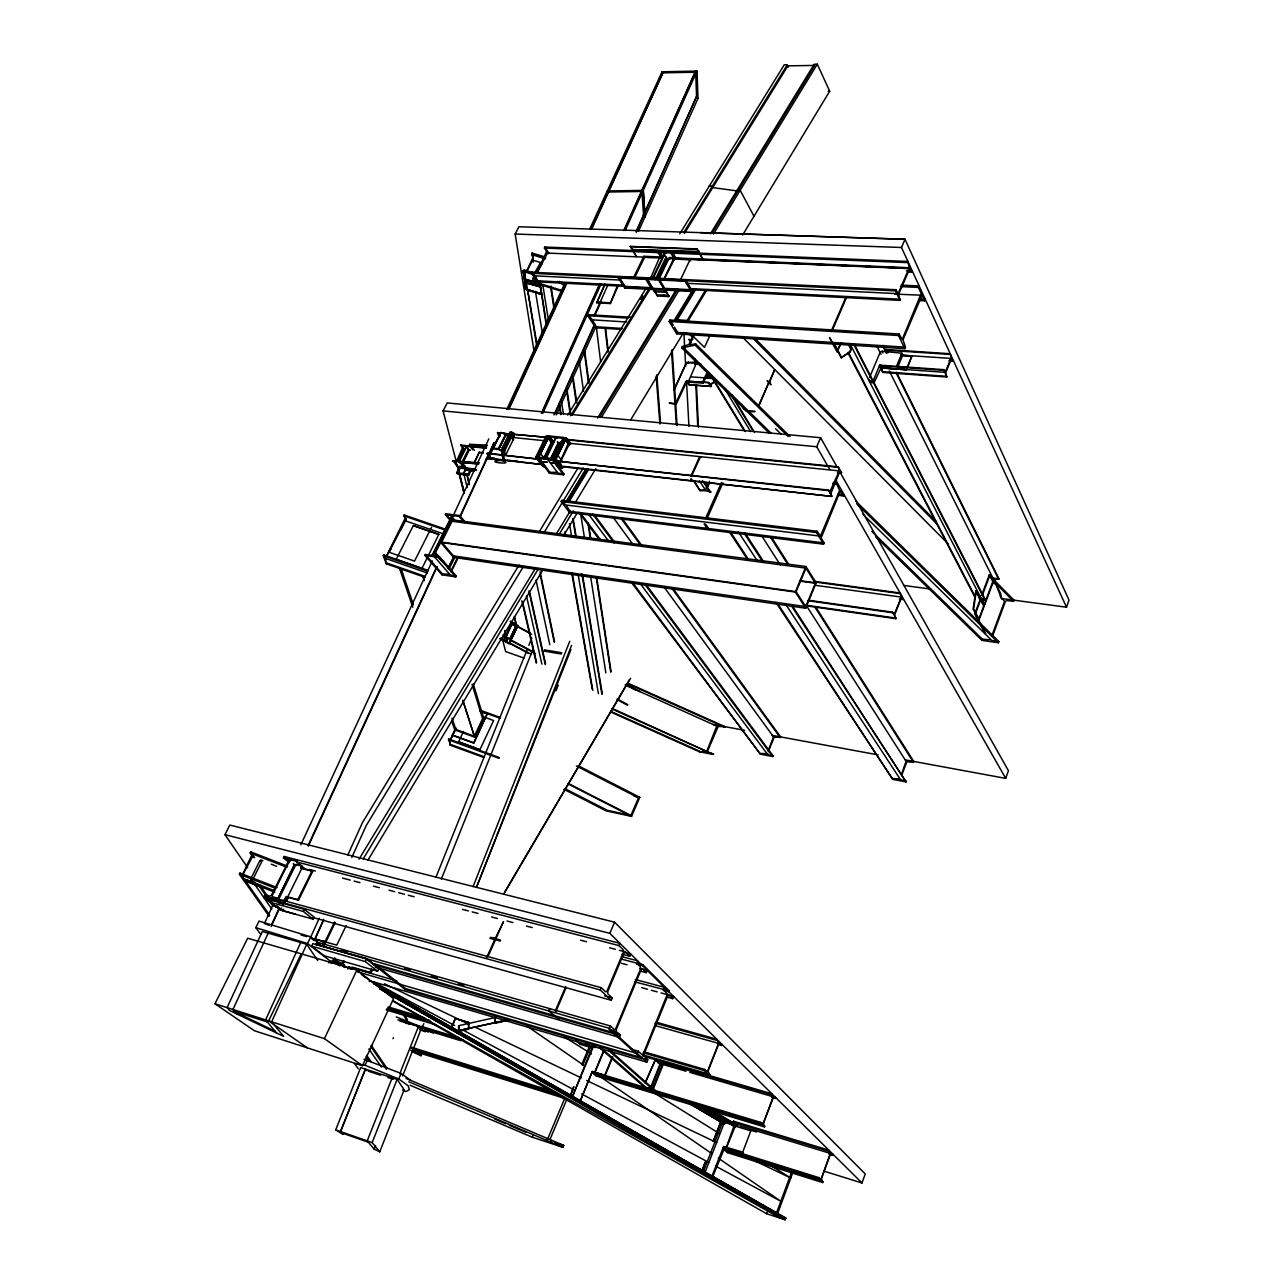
<?xml version="1.0" encoding="UTF-8"?>
<svg xmlns="http://www.w3.org/2000/svg" width="1284" height="1284" viewBox="0 0 1284 1284"><rect width="100%" height="100%" fill="white"/><g stroke="black" fill="none" stroke-linecap="round" stroke-linejoin="round"><path stroke-width="1.5" d="M508.576 1020.218L495.126 1023.22L494.854 1016.479M495.126 1023.22L495.159 1016.735M458.548 1030.587L505.655 1020.379L458.548 1030.587L458.629 1025.723L495.64 1017.426M458.853 1030.827L459.191 1026.783M468.644 1029.142L468.548 1022.385L455.371 1018.469L451.743 1026.558L453.027 1029.832L458.356 1031.437L468.644 1029.142L468.548 1022.385M592.743 320.422L596.145 326.778L622.178 328.447M242.403 875.849L244.024 878.818L273.476 890.342M535.412 276.349L537.836 280.827L623.526 285.176M674.148 390.208L686.507 362.553L694.564 362.232L695.19 363.934L701.417 364.447M643.765 1055.079L647.778 1059.878L646.831 1062.173L369.792 980.783M909.249 267.618L907.916 261.438L672.431 252.097L671.917 253.157L907.435 262.594M896.441 372.232L998.952 578.827L993.96 579.967L979.13 619.642L973.111 609.049L975.776 591.057L984.122 606.321L975.776 591.057M979.13 619.642L973.609 609.114L976.273 591.121M951.219 357.642L945.184 372.328L943.82 369.648L879.701 365.137L873.152 381.011L869.733 380.754L870.632 382.52L874.051 382.776L881.434 366.951M767.511 753.548L768.153 754.783L773.016 755.714L772.695 756.517L760.385 754.173L631.728 582.792M252.771 881.225L252.338 882.076L250.862 879.941L251.263 877.758L259.753 860.938L260.957 859.927L262.931 860.697M724.962 1147.029L712.845 1176.481L705.173 1173.608L703.809 1170.575L721.993 1123.596L725.091 1122.039L731.992 1124.142L733.1 1125.891M711.368 1176.032L777.574 1213.717L792.709 1172.757M660.522 1063.04L659.992 1061.724M504.724 639.544L505.27 640.876M511.562 624.233L506.153 635.997L510.968 623.912M705.783 489.75C713.198 494.998 714.145 490.071 700.085 490.713L693.713 481.083M694.564 362.232L694.837 363.067M663.475 279.912L674.036 257.859L909.216 267.73L898.126 293.699L895.975 289.719L659.832 278.371L659.318 279.447L664.711 288.37L899.988 300.392L898.688 294.068L909.955 268.228L911.833 272.192L907.868 272.015M385.633 558.412L386.147 563.756L424.795 577.286M501.386 460.474C518.222 465.514 481.035 461.807 501.033 460.426M674.084 257.763L674.004 256.688M650.266 1088.046L651.181 1090.02L652.497 1089.025L661.982 1065.559L660.73 1062.253L650.587 1087.644L649.206 1088.415M881.819 367.77L882.734 372.408L946.661 377.031L945.714 372.697L951.588 358.445L953.049 361.141L949.053 360.868M643.782 1054.822L667.68 996.079L669.06 995.116L672.672 998.679L673.586 996.432L661.035 992.901M688.385 382.199L689.187 384.59L711.432 386.372L710.726 384.59L714.61 382.07M560.129 462.561L561.557 466.14L831.679 496.394L561.333 466.622L557.304 461.181L828.549 490.087L831.904 495.881M539.826 460.346L539.874 462.031M489.974 454.921L490.039 456.59M456.013 462.898L457.906 466.718L465.787 467.617M871.82 531.351L982.372 639.159L981.939 640.363L998.39 642.77L998.84 641.551L855.834 501.129M823.718 1171.072L862.013 1182.981L865.223 1173.913L614.571 922.201L229.852 825.066L224.941 834.664L247.668 867.663M905.236 759.871L1005.709 778.377L1008.438 770.689L840.201 472.48M1003.013 598.713L1066.506 607.204L1069.026 600.077L904.995 239.257L700.502 232.629M822.691 1182.58L818.518 1178.616L818.887 1177.621L723.309 1147.703L722.94 1148.666L727.434 1152.647L822.691 1182.58L821.471 1178.632L830.459 1153.963L832.626 1155.215L832.979 1154.236L739.841 1125.843M818.887 1177.621L820.492 1179.145L821.262 1178.439L830.122 1154.011L828.87 1150.175L733.517 1121.189L733.164 1122.136L736.101 1124.848M392.743 1001.071L766.548 1213.685L785.134 1219.8L785.792 1218.018L372.135 981.875M792.148 1170.767L776.194 1213.733M991.794 635.869L1004.553 601.297L1000.236 596.241M992.709 635.821L1005.404 601.41L1007.073 600.511L1013.574 601.394L1014.023 600.19L992.869 578.811M766.548 1213.685L767.206 1211.919M978.649 619.578L993.463 579.903L993.03 578.057L998.952 578.827M980.703 599.708L985.326 599.692L854.197 344.048M994.57 582.471L993.928 583.642L989.386 574.67L994.586 583.722L995.228 582.551L1001.648 598.97L1000.637 593.368L995.228 582.551M775.841 602.324L892.765 779.388L906.055 781.924L791.955 605.149M901.737 775.135L906.873 761.797L913.438 762.279L913.759 761.444L815.982 607.364M985.085 633.461L974.733 613.768L980.848 597.927L979.211 598.874M981.714 595.15L989.386 574.67M985.727 633.558L975.391 613.864L981.345 597.991L981.73 599.13L985.326 599.692M982.372 595.23L990.044 574.75M901.368 774.733L906.087 761.268L806.047 605.085M689.765 1072.333L775.68 1097.515L775.359 1098.366L773.835 1096.985L773.209 1097.724L763.515 1123.291L764.542 1126.935L761.091 1122.489L592.293 1071.53L580.352 1100.773L592.293 1071.53L605.165 1075.334L612.757 1057.021M761.091 1122.489L762.648 1123.837L763.29 1123.067L772.968 1097.499L771.957 1093.824L642.481 1055.929M892.765 779.388L778.441 604.764M743.452 1152.823L742.714 1152.149L750.835 1130.851L732.361 1125.201L731.992 1124.142M712.09 1175.839L723.646 1146.435L742.714 1152.149M727.434 1152.647L726.07 1148.763L735.876 1124.656M705.927 1174.25L705.077 1172.372L723.903 1123.693L725.829 1122.714L732.731 1124.816M476.541 887.035L571.557 645.451M387.848 1077.533L393.193 1079.282L392.182 1077.806L367.208 1140.882L374.109 1149.116L379.759 1151.796L404.155 1089.763L397.125 1079.411L360.692 1067.582L335.67 1129.872L343.021 1134.43L340.501 1131.573L365.378 1069.107L366.454 1070.583M654.872 1025.515L721.993 1044.357L721.576 1045.449L719.586 1043.475L718.703 1044.053L708.11 1070.92L709.715 1075.575L704.418 1070.567L643.22 1052.752M899.378 599.034L903.342 599.58L901.689 597.188L894.691 614.667L895.863 618.679L892.589 612.163L808.455 600.238M892.589 612.163L894.242 614.554L901.256 597.14L900.116 592.999L814.2 581.331M473.09 886.618L569.759 641.197M379.759 1151.796L372.151 1142.616L397.125 1079.411M399.741 1073.873L418.584 1026.189L397.831 1019.881M402.63 1075.976L421.409 1028.372L418.584 1026.189M374.109 1149.116L375.554 1145.472M704.418 1070.567L704.852 1069.476L643.653 1051.676M704.852 1069.476L706.906 1071.402L707.853 1070.679L718.478 1043.619L716.793 1039.221L657.392 1022.562M556.004 690.808L558.219 685.207M476.476 887.421L570.931 649.624M436.046 877.02L527.371 649.014M528.847 645.306L531.817 637.891M441.311 879.155L533.165 648.773M365.507 1069.155L340.517 1131.686M953.049 361.141L949.341 360.178M653.219 1089.249L662.688 1065.768L661.437 1062.462L650.667 1089.153L651.903 1090.244L652.497 1089.025M946.661 377.031L943.82 369.648M951.187 357.241L950.24 353.726L886.233 349.521L887.164 352.651M599.435 1047.6L645.756 1088.302L654.423 1090.935L654.76 1090.084L610.189 1050.665M655.61 1059.22L645.194 1082.894L655.61 1059.22C660.682 1067.999 660.008 1060.424 665.545 1063.345L665.866 1062.51L660.682 1061.001M768.249 751.686L774.204 737.337L780.64 736.936L673.586 589.308M645.756 1088.302L646.093 1087.468L601.297 1048.049M641.695 1058.77L642.064 1057.856L405.455 988.568L374.334 963.851L373.933 964.701L614.057 1033.829L641.695 1058.77L405.07 989.402L366.598 959.02L312.847 943.612L311.627 946.131L324.082 955.729L377.592 971.234L378.973 968.264L366.791 958.602L315.623 944.414M637.024 963.161L642.803 964.685L669.349 990.991L668.98 991.89L663.186 990.333M768.313 750.354L773.498 736.807L664.679 587.863M630.54 1048.964L638.212 1051.195L637.265 1053.506L357.385 971.811M760.385 754.173L632.113 581.925M805.726 606.626L815.372 583.241L805.951 568.138L452.048 521.272L441.632 542.105L453.493 555.924L805.726 606.626L796.144 591.683L441.632 542.105M805.71 608.247L795.31 592.052L440.685 542.41L453.557 557.4L805.71 608.247L816.175 582.888L805.951 566.501L451.984 519.795M906.953 368.01L911.913 355.973L900.614 355.219M907.146 368.38L911.913 355.973M833.316 482.351L837.296 482.784L836.767 484.052L839.608 490.456L820.412 536.118L817.089 531.239L561.894 500.359L561.172 501.53L569.502 512.541L823.558 544.191L824.103 542.907L821.343 538.317M837.617 495.303L843.556 495.961L844.086 494.693L838.147 494.035M610.349 1030.635L617.973 1032.834L620.445 1035.081L619.466 1037.424L375.987 967.189M640.652 971.153L646.301 972.662L647.248 970.383L639.721 968.377M901.143 285.112L919.151 285.947L918.525 287.439L921.126 293.651L902.203 339.474L899.105 333.984L669.975 320.037L669.141 321.449L676.748 333.856L904.851 348.686L905.477 347.161L903.021 339.762L922.056 295.288L924.673 300.825L918.702 300.52M924.673 300.825L925.299 299.349L919.328 299.044M898.046 366.438L902.78 354.994L901.914 353.196L882.108 351.222L880.102 352.426L869.557 377.544M604.828 1075.045L612.404 1056.732M409.981 1085.205L532.33 1137.239L562.938 1147.318L563.724 1145.424L405.985 1078.367M603.945 1050.007L594.508 1072.557L592.293 1071.53M604.202 1050.232L594.973 1072.413L596.514 1075.125L764.879 1126.068M795.31 592.052L805.951 566.501M796.144 591.683L805.951 568.138M764.542 1126.935L596.177 1075.944L596.514 1075.125M614.057 1033.829L614.442 1032.882L374.334 963.851M642.803 964.685L642.433 965.6L636.639 964.075M896.489 366.293L901.914 353.196M831.679 496.394L828.549 490.087M829.721 492.093L839.19 471.228L838.275 466.83L567.801 439.465L570.545 444.039M646.831 1062.173L609.386 1028.323L610.381 1025.964L317.292 942.231L316.265 944.334M610.381 1025.964L614.346 1029.559L615.501 1029.142L640.684 968.585L640.443 966.884L636.607 963.08L637.57 960.785L622.419 956.805M904.851 348.686L898.479 335.509L899.105 333.984M823.558 544.191L816.544 532.539L817.089 531.239M837.393 472.801L841.582 472.689L838.275 466.83M911.833 272.192L912.314 271.052L906.36 270.796M564.799 1098.205L547.787 1138.699L546.406 1139.406M566.966 1099.04L550.001 1139.422L551.558 1141.396M589.837 1045.336L581.748 1064.613L582.776 1065.206L590.865 1045.93M610.622 711.978L699.379 751.75L713.423 754.462L612.195 708.415M718.575 726.471L725.059 726.696L628.101 683.248M575.842 1040.505L580.352 1044.406L590.817 1047.487L588.184 1044.036M313.087 917.53L611.296 1000.268L612.243 997.989L607.846 993.88L607.797 991.473L624.329 952.327L625.468 951.99L629.754 956.227L630.701 953.98L624.907 952.471M595.278 1045.529L592.245 1047.23L572.616 1096.135L593.096 1047.263L595.615 1045.834M611.296 1000.268L600.254 989.98L601.217 987.685L278.227 899.073L277.232 901.111L280.072 903.326M619 945.602L619.947 943.339L297.663 859.959L296.684 861.949L619 945.602L623.334 949.887L623.607 951.604L606.818 991.473L605.679 991.858L601.217 987.685M899.988 300.392L895.478 290.874L895.975 289.719M580.352 1044.406L580.705 1043.571L584.268 1044.614A1.717 1.412 -52.2 0 0 585.953 1044.02M532.33 1137.239L533.117 1135.377M699.379 751.75L706.73 751.333L716.745 726.134L625.083 684.95M242.548 875.303L252.563 856.605M862.013 1182.981L609.836 933.34L614.571 922.201M829.624 469.318L816.752 446.752L820.604 437.716L447.185 402.951L443.092 410.928L456.205 461.373M1066.506 607.204L901.496 247.475L904.995 239.257L518.929 226.754L515.157 234.041L534.304 352.715M559.23 1019.287L548.525 1010.877L549.52 1008.566L550.74 1009.641M833.412 342.892L841.197 357.706L849.623 351.96L850.827 349.136L848.997 345.589M841.197 357.706L850.185 351.993L851.388 349.168L849.559 345.637M841.63 342.668L836.975 351.704L840.876 342.619M555.137 1011.166L565.634 986.754M555.795 1011.728L566.26 987.332M564.88 788.601L607.38 810.316L630.877 815.42L638.453 797.846L576.356 765.986M563.901 789.307L606.08 810.846L631.567 816.399L639.785 797.316L578.201 765.713M831.037 331.481L845.707 297.647M832.578 329.747L846.461 297.695M705.718 518.03L721.383 482.688M707.227 518.206L722.892 482.848M758.25 406.386L768.779 382.616L758.539 406.851M604.812 284.005L596.771 302.799L610.301 303.554L618.39 285.417M706.537 488.064L709.538 481.323M705.349 482.736L708.094 486.154L709.619 482.72M553.934 414.973L594.653 324.05M636.19 231.28L696.57 96.46L636.254 232.308M554.881 414.09L594.765 325.012M589.677 229.21L662.079 71.76L697.019 71.102L697.998 98.322L638.533 231.264M556.421 414.876L595.455 327.629M621.633 329.442L595.712 327.773L596.145 326.778M610.301 303.554L617.106 286.46M488.016 956.468L495.48 939.824M700.085 490.713L693.954 480.537M706.152 488.016L708.415 482.977M596.771 302.799L604.892 284.743M594.107 315.671L607.958 284.791M595.327 314.484L601.024 301.772M322.38 944.462L323.985 940.867M452.048 1026.815L455.371 1018.469M486.492 957.928L494.709 939.599M541.334 413.255L599.821 283.555M623.719 230.59L695.639 71.118L696.602 97.536L697.998 98.322M542.313 412.389L599.933 284.583M624.634 229.804L695.639 71.118M542.795 413.336L601.265 283.571M625.148 230.574L697.019 71.102M595.712 327.773L587.719 315.655L588.168 314.66L630.556 317.228M306.715 944.238L271.646 1021.823L283.652 1036.349L229.627 1010.524L227.075 1007.635L262.321 931.478L306.715 944.238L317.678 960.464M310.455 937.705L319.251 918.221M347.82 855L362.2 823.172A9.165 6.725 -47.5 0 1 362.858 821.937L518.977 565.104M324.964 942.263L314.901 938.925L323.712 919.344M323.375 920.596L314.307 940.691L311.739 938.7M351.832 857.439L365.828 826.398A9.132 6.709 -47.6 0 1 366.47 825.163L523.086 567.111M690.776 476.364L699.25 457.553L700.566 457.152M691.53 476.444L700.005 457.634L701.321 457.232M267.104 1021.679L265.627 1019.913L300.713 942.52M402.486 1089.891L406.017 1091.577L409.355 1089.618L408.103 1085.718L398.698 1078.945L401.202 1073.472L364.046 1059.252M428.294 1031.999L422.211 1027.296L423.832 1023.717M707.548 371.429L702.605 382.215L703.183 383.162L708.11 372.376M506.811 409.435L564.559 283.828M508.239 409.516L565.971 283.844M591.073 229.194L663.427 71.727L592.02 228.424M509.25 408.633L566.934 283.026M400.191 1019.929L399.805 1020.764L462.882 1039.944M393 1038.676L393.45 1037.713M401.154 1020.957L401.587 1019.994M401.33 1021.743L402.165 1019.929M404.139 1021.085L403.738 1021.968L407.333 1023.701M271.726 924.271L279.206 908.045M308.032 845.562L436.223 567.769M459.672 516.938L494.019 442.498M275.049 1031.196L235.036 1011.904L236.866 1013.975L232.95 1009.497L268.179 933.163M271.213 926.518L279.527 908.51M308.337 846.06L437.25 566.597M459.849 517.596L494.179 443.205M703.183 383.162L686.619 382.022L676.042 404.492L675.464 403.561L686.041 381.091L709.121 382.616L710.405 384.06L714.466 381.829M405.07 989.402L405.455 988.568M711.432 386.372L688.994 385.007L686.651 381.284L688.24 381.974L696.971 361.895L697.132 363.26M709.49 336.472L704.451 347.386L691.129 334.273M273.572 903.695L264.408 923.501L269.271 925.427M300.825 844.84L432.323 560.867M453.396 515.349L488.803 438.887M674.036 389.453L686.507 362.553M769.341 433.222L681.724 347.852L695.061 345.171L695.671 343.855L790.061 436.544M362.441 1065.704L393.546 998.599L356.904 970.046L247.684 938.219L214.958 1003.767L254.441 1030.747L362.441 1065.704L324.419 1038.644L214.958 1003.767M358.348 1068.786L354.48 1063.569L365.041 1065.255L367.561 1059.798M688.834 339.843L692.911 339.361M693.296 335.236L688.882 344.561L682.334 346.552L681.724 347.852M693.986 335.108L689.781 344.722L695.671 343.855M369.198 981.666L369.776 980.43L361.607 974.058M479.911 749.712L458.548 741.767L479.911 749.712L493.602 720.549L482.961 716.568M452.016 718.109L455.868 729.44L474.31 736.181L482.575 718.671L472.063 684.34M451.519 720.468L454.745 729.89L474.743 737.209L483.699 718.221L473.25 683.874M473.732 743.131L487.326 713.647L473.732 743.131L452.466 735.347L455.579 728.124M372.649 969.613L370.98 973.16L369.856 972.261L371.509 968.73M691.225 291.468L691.755 290.344L685.72 280.121L618.968 276.911L618.423 278.018L624.714 288.033L691.225 291.468L685.191 281.26L685.72 280.121M515.943 626.191L509.812 639.015L515.943 626.191L510.904 623.51M680.151 280.506L689.989 259.769L673.667 259.079L673.618 257.699L669.638 257.538L667.648 258.742L657.617 279.639M516.312 628.069L510.615 640.09L504.74 636.334M499.829 638.774L509.154 643.717L517.966 625.533L510.229 621.424M517.966 625.533L509.154 643.717M702.685 259.352L697.052 248.935L630.38 246.384L636.27 256.591M324.419 1038.644L356.904 970.046M377.592 971.234L365.378 961.588L366.791 958.602M483.795 757.496L450.251 745.169L450.01 741.237L456.013 728.59M505.238 637.618L511.915 623.575L511.369 622.259M347.803 969.019L348.799 966.948L396.708 980.896M505.559 637.795L512.236 623.751L516.248 624.361L514.451 616.545M654.423 291.5L665.947 291.773L654.423 291.5L646.446 277.906L657.504 295.978L668.868 296.588L665.433 289.333M350.259 969.26L352.057 967.093L369.856 972.261M458.597 741.895L463.428 731.511M500.551 638.373L507.597 642.61L504.933 630.508M664.663 278.644L674.742 258.405L909.907 268.228M674.244 258.774L673.891 259.946M657.504 295.978L654.038 288.756M450.251 745.169L448.678 738.99L499.299 757.56M343.213 961.267L341.528 964.798L342.523 964.846L344.24 961.251M344.08 967.462L342.186 964.557L343.855 961.058M455.916 728.108L449.528 741.221L448.678 738.99M655.129 279.735L666.011 257.105L666.637 258.18L656.606 279.061M346.182 925.555L336.777 945.152L314.901 938.925M550.74 440.524L547.466 436.046L546.101 435.918L535.813 456.992L537.177 457.136L549.472 473.266L563.532 474.839L563.965 473.924L552.923 459.046L546.567 457.553L555.555 438.839L557.384 437.748M646.446 277.906L657.889 278.451L665.802 292.094M658.259 279.061L658.676 278.179L653.716 277.039L665.016 253.59L666.38 252.739M670.794 252.916L671.211 252.049L659.816 251.6L659.398 252.467L670.794 252.916L674.71 259.577M659.109 278.965L668.29 259.817L670.264 258.614L909.393 268.597M328.752 962.631L332.524 962.823L334.899 957.864M646.815 278.516L653.026 277.007L664.326 253.558L663.796 252.643M560.947 460.844L569.663 443.301L840.025 470.971L841.357 473.202M650.86 277.456L660.201 256.126M559.198 468.596L552.601 459.704L553.998 459.865L560.578 468.756L559.198 468.596L560.835 465.225M661.918 256.688L660.57 258.02L644.536 257.346L643.894 256.27L633.124 278.419M550.258 459.287L558.075 443.173L557.368 441.664M550.772 459.351L558.588 443.221L560.626 442.001L551.141 459.832M550.627 459.784L558.428 443.67L557.721 442.161M552.473 459.977L563.419 437.395L549.295 435.966L538.349 458.436L552.473 459.977L563.532 474.839M553.998 459.865L564.671 437.796L563.291 437.651M554.752 459.03L556.149 459.191L562.729 468.082L561.349 467.922L554.752 459.03L565.024 437.828L566.404 437.956L570.738 443.943M557.882 455.098L565.201 439.947L557.529 455.066L561.959 460.635M549.472 473.266L549.905 472.351L538.798 457.521L545.861 457.489L555.041 438.791L554.399 437.443M556.149 459.191L566.404 437.956M323.488 944.912L334.562 921.992M645.467 278.772L645.98 277.713L532.025 272.224L531.512 273.267L537.322 281.854L650.908 287.664L645.467 278.772L531.512 273.267M661.372 258.084L658.098 252.611L658.612 251.552L544.898 247.042L544.384 248.053L548.188 253.831M324.194 945.473L335.252 922.554M624.714 288.033L625.26 286.926L618.968 276.911M301.258 953.819L268.629 1020.86L307.422 1047.904M332.524 962.823L307.518 943.531L310.776 936.839L259.063 921.093L255.789 927.658L260.845 934.527M543.485 458.565L551.301 442.466L553.34 441.247M541.046 464.391L491.483 458.436L487.069 453.557L491.242 458.902L541.046 464.391L536.985 458.982L487.069 453.557M543.838 459.046L551.671 442.964L553.693 441.744M634.617 277.777L644.536 257.346M537.177 457.136L547.466 436.046M537.097 458.035L538.477 458.179L545.122 467.039L543.758 466.894L537.097 458.035L547.803 436.095L549.183 436.223L553.548 442.178M536.985 458.982L487.31 453.091M547.498 437.411L497.438 432.82L545.507 437.202M313.055 919.135L314.066 917.049L304.324 909.329L271.775 900.357L270.747 902.427L280.602 910.115L313.055 919.135L303.297 911.431L270.747 902.427M540.644 453.252L547.995 438.197L540.307 453.22L544.769 458.789M303.297 911.431L304.324 909.329M298.562 900.18L297.84 899.602L312.028 870.777L300.697 867.824L301.114 865.4L296.588 864.228L294.421 865.496L277.761 899.025L278.5 899.602L295.143 866.09L297.326 864.822L301.836 865.994L301.419 868.417L312.75 871.371L298.562 900.18L286.926 897.083L284.422 901.159M286.637 901.127L288.418 897.548M451.326 570.144L457.457 557.754M295.368 914.144L282.978 910.709L283.684 909.281M451.117 572.022L458.115 557.85M450.812 515.333L451.39 516.73L432.612 554.223L431.296 555.282L425.357 554.528L424.908 555.394L441.953 574.815L455.804 576.901L456.221 576.034L439.305 556.55L433.141 554.816L452.048 516.81L453.878 515.719M283.202 904.594L276.814 899.57L277.521 898.126L272.818 896.842A1.653 1.188 -50.4 0 1 272.336 895.06M303.634 867.663L295.93 861.131L296.636 859.702L284.181 856.476L283.475 857.905L289.365 862.72M293.314 863.442L293.859 865.416L277.697 899.33L294.341 865.801L293.795 863.827M279.639 903.519L276.686 901.207L277.296 899.972L264.841 896.537L264.215 897.773L276.06 907.018L279.607 907.997M502.991 451.695L502.156 447.875L510.133 431.825L511.658 432.323L512.46 436.175M511.658 432.323L503.681 448.389L502.156 447.875M276.06 907.018L276.67 905.782M513.552 432.949L503.232 453.782L504.885 461.389L503.36 460.876L501.691 453.268L512.043 432.451L513.552 432.949L514.354 436.801M441.953 574.815L442.37 573.948L425.357 554.528M505.19 455.082L504.291 449.272L511.289 434.281M447.939 568.363L453.91 556.325M282.833 902.299L286.188 896.489L297.84 899.602M454.247 556.373L448.276 568.411L449.272 568.571L455.242 556.518M505.575 455.21L512.91 440.396L511.674 434.409M280.602 910.115L281.629 908.061M285.016 902.331L301.868 868.305L301.724 866.106M490.809 453.252L500.921 432.483L504.516 433.671L505.254 435.485L498.545 448.935L496.908 449.577L493.297 448.373L498.449 448.517L505.254 435.485M439.305 556.55L438.871 557.417L424.908 555.394M464.407 522.54L459.319 516.441L459.752 515.574L445.821 513.76L445.404 514.611L450.507 520.71M493.297 448.373L500.921 432.483M285.754 867.551L288.162 862.752M272.256 895.478L289.317 861.018A1.637 1.172 -49.3 0 1 291.227 859.911M505.543 435.18L498.93 449.063L505.543 435.18L509.25 435.228M449.272 568.571L435.517 552.73L452.867 518.046L451.535 517.869L453.974 520.79M272.24 902.315L264.344 896.152L265.066 894.707L269.736 895.991A1.653 1.188 -50.4 0 0 271.662 894.868L288.627 860.842A1.637 1.172 -49.3 0 0 288.146 859.108M466.22 467.825L463.267 473.539L459.191 474.165L464.038 493.521M466.557 467.874L463.765 473.587L467.151 487.471M474.133 471.132L466.445 470.249L467.103 468.933M265.258 894.788L259.609 886.602L260.187 885.446L253.237 882.269M469.174 484.79L467.023 474.599L463.829 473.924M471.388 469.976L468.853 475.032L468.114 474.085L470.65 469.045M474.213 462.336L479.285 452.209L482.88 452.594M474.582 462.802L479.285 452.209M421.858 568.571L438.839 534.417L413.304 525.621L396.13 559.423L421.794 568.379M475.369 469.238L457.906 466.718M472.785 449.849L469.206 445.307L469.703 444.312L487.342 445.147M468.853 475.032L457.393 473.684L456.639 472.753L460.025 466.06M468.13 450.106L461.518 463.219L460.442 463.492L458.645 461.261L466.285 446.174L468.756 450.17L466.911 446.238L459.287 461.325L466.445 470.249M468.307 450.347L470.008 450.138L468.307 450.347L461.694 463.444L462.802 466.429L464.856 466.124M462.144 463.283L468.756 450.17M468.949 450.411L461.775 465.145M457.393 473.684L460.779 466.991M431.601 527.259L414.539 561.108L388.94 552.184L406.145 518.511M254.746 882.012L254.328 882.846L250.862 879.941M274.776 892.236L243.446 879.973L239.386 874.227L239.964 873.072L277.071 887.565M253.125 857.423L250.155 853.009L250.733 851.87L287.6 866.17M546.374 326.345L540.131 284.262L525.91 279.816L536.664 345.557M539.89 287.07L541.495 283.925M457.666 467.216L453.011 460.635L477.808 463.299L460.908 461.742L466.943 469.27L476.541 470.361M464.278 450.17L460.892 445.067L486.492 447.811M243.446 879.973L244.024 878.818M269.11 916.262L243.735 880.391L244.329 879.251L251.648 881.643M456.655 461.004L462.465 447.875M456.847 461.245L463.684 449.4M523.053 270.619L525.926 289.638L541.479 294.517L526.231 289.028L523.053 270.619L533.133 273.765M536.953 271.999L546.615 251.455M536.568 273.267L542.233 263.38M537.29 272.513L547.417 253.092L650.988 257.41M537.322 281.854L537.836 280.827M383.306 555.763L383.739 554.913L428.214 570.433L427.813 571.3L383.306 555.763L386.147 563.756M405.359 520.871L404.155 514.996L446.848 529.666M562.954 290.698L559.551 290.714L525.349 280.008L525.172 275.193M524.37 282.432L540.243 286.878L524.37 282.432L525.541 289.189L541.334 293.635L525.541 289.189M386.612 555.763L404.781 519.057M386.757 556.149L405.006 520.726L444.071 534.064M390.946 549.215L388.94 552.184M400.785 529.971L406.338 519.105M534.786 272.722L540.452 262.819M533.245 262.113L532.074 253.028L544.304 256.816M533.55 272.882L524.209 269.977L525.349 280.008M526.328 271.662L532.619 258.341M526.408 272.128L532.716 260.106L542.137 263.011M660.425 1062.991L654.888 1059.011M504.468 892.38L629.401 679.717M503.906 893.921L630.556 678.321M899.635 779.051L893.086 778.553M676.748 333.856L677.583 332.444L674.453 327.147M242.291 874.95L251.696 855.321M367.946 860.119L542.891 569.903M563.596 535.572L577.062 513.247M363.26 858.803L538.108 569.245M558.797 534.979L573.274 510.984M630.637 419.948L683.569 332.54M742.634 235.004L829.689 91.196L817.314 64.2L814.184 64.248L710.405 233.816M538.75 532.571L578.298 467.504M543.822 532.94L583.241 468.002M568.619 501.001L587.976 469.158M569.069 501.611L588.425 469.767M574.815 503.248L595.76 468.708M359.038 859.205L535.38 568.459M556.133 534.256L569.614 512.011M569.502 512.541L570.208 511.369L824.103 542.907M693.023 289.478L674.662 319.652L687.165 320.422L705.542 290.12M674.662 319.652L675.288 320.695L687.807 321.465L707.179 289.478M675.288 320.695L694.66 288.852M565.763 502.14L585.713 469.35M567.159 500.904L585.921 470.056M676.331 321.337L695.928 289.125M881.626 367.385L879.701 365.137M597.606 418.086L676.01 290.007M599.355 417.38L677.679 289.365M712.042 233.207L814.714 65.404L787.878 65.869L684.404 233.479M601.458 417.22L679.236 290.023M713.455 234.057L817.314 64.2M572.327 415.053L650.747 288.001M567.688 415.133L646.013 288.451M679.75 233.865L784.267 64.794L787.333 64.73L683.794 232.404M640.796 299.332L642.867 295.994M570.577 415.743L649.062 288.643M592.229 1072.317L593.24 1071.739M879.524 365.779L880.535 365.17M705.414 489.702L700.326 490.167M352.121 968.601L353.196 967.976M539.633 460.105L538.622 460.378M499.123 436.608L500.134 436.351M455.82 462.657L453.011 460.635M766.821 753.82L760.722 753.371M504.403 639.368L503.055 639.705M718.029 726.76L707.468 751.477L708.19 752.713L713.663 753.852M517.131 626.351L511.321 622.708M385.473 557.914L383.739 554.913M945.297 372.344L881.273 367.802M990.044 639.801L982.372 639.159M556.935 472.335L549.905 472.351M449.239 574.157L442.37 573.948M663.443 294.838L657.922 295.111M898.158 293.683L686.346 283.299M302.944 868.385L303.81 867.968M686.651 381.284L709.121 382.616M588.168 314.66L592.229 319.652M242.002 875.271L239.964 873.072M532.025 272.224L534.995 275.723M686.41 363.773L688.914 362.714L698.833 363.356M505.623 435.597L509.347 435.661M503.842 450.299L501.643 451.149L499.46 450.042L503.745 449.882M462.802 466.429L464.214 466.044M458.051 1031.196L468.339 1028.901M494.822 1022.979L508.287 1019.977M820.123 536.118L565.49 504.965L561.894 500.359M663.507 72.835L695.671 72.225M641.856 190.401L641.92 191.46L608.744 192.022L608.648 190.947L607.268 190.979L643.268 190.369L645.033 216.723L643.589 215.953L641.856 190.401L643.284 190.369L645.033 216.723L643.525 214.91M828.116 91.212L829.689 91.196M563.371 289.831L559.984 289.831L525.782 279.126M592.245 1047.23L593.096 1047.263M515.141 234.041L901.512 247.491M630.219 246.688L696.891 249.257M544.384 248.053L658.098 252.611M643.894 256.27L659.928 256.944L661.276 255.612L665.24 255.789L666.637 258.18M674.421 258.517L909.57 268.308M721.993 1123.596L723.903 1123.693M900.501 286.589L918.525 287.439M469.206 445.307L486.845 446.126M659.318 279.447L895.478 290.874M618.423 278.018L685.191 281.26M894.675 293.956L898.672 294.164M534.754 275.835L620.589 280.072M894.643 294.068L921.784 295.224M691.145 288.611L900.469 299.236M625.26 286.926L691.755 290.344M669.285 295.721L664.277 294.887M596.691 302.061L609.82 302.799M460.908 461.742L479.285 462.754M478.788 463.765L460.41 462.738L461.068 461.421L467.023 469.093M587.719 315.655L628.037 318.111M669.141 321.449L898.479 335.509M591.94 319.828L626.592 321.995M840.025 470.971L830.748 493.875M677.583 332.444L905.477 347.161M681.258 333.15L687.181 333.535M885.96 350.195L949.951 354.416M901.673 355.106L951.588 358.445M900.806 355.604L912.105 356.358M486.668 457.553L494.484 458.083M486.058 458.886L495.817 459.544M507.533 460.346L517.275 461.02M943.531 370.338L879.412 365.828L882.734 372.408M883.023 371.734L946.934 376.34M711.336 376.132L705.718 375.698L707.099 376.822L706.601 377.881L705.526 376.116L711.143 376.549M713.647 378.443L690.84 376.886M704.226 377.929L713.792 378.668M675.464 403.561L669.221 403.032L676.042 404.492M745.763 410.848C769.565 410.912 739.953 415.213 742.329 404.396M443.076 410.912L816.768 446.752M562.97 438.309L548.862 436.881L553.243 442.852M567.56 439.931L838.051 467.36M511.834 437.379L545.684 440.845M837.601 472.287L841.582 472.689M832.786 483.635L836.767 484.052M460.635 445.564L486.235 448.309M479.67 452.674L483.249 453.075M557.304 461.181L828.324 490.6M543.822 465.996L542.458 465.835L535.813 456.992M452.754 461.133L478.37 464.006M563.965 473.924L557.978 473.154L546.647 457.987M467.216 468.804L460.266 468.227M476.364 469.992L458.019 466.991L470.233 469.238M456.639 472.753L468.114 474.085M459.191 474.165L466.798 475.048M561.172 501.53L816.544 532.539M445.404 514.611L459.319 516.441M903.824 585.456L929.921 588.955M737.257 189.936L740.194 190.337L753.981 216.258M813.976 581.861L899.907 593.545M800.285 580.721L816.175 582.888M712.732 187.592L737.851 191.027M799.483 581.058L815.372 583.241M814.554 585.215L901.898 597.172M808.23 600.768L892.38 612.709M806.352 605.278L896.071 618.134M806.127 605.807L895.863 618.679M435.517 552.73L434.185 552.537L441.68 561.172M998.84 641.551L991.81 640.443L862.8 514.146M456.221 576.034L450.395 575.055L433.43 555.587M544.464 649.848L561.702 652.77L561.22 654.005L543.983 651.068M712.813 724.433L744.688 730.307M772.166 735.363L878.144 754.88M772.503 736.278L773.498 736.807M906.376 781.089L900.501 779.677L785.423 603.849M634.039 796.096L639.785 797.316M224.925 834.648L609.852 933.34M283.475 857.905L295.93 861.131M309.605 869.493L315.415 871.001M342.523 878.079L350.259 880.102M354.127 881.113L359.937 882.622M373.483 886.153L379.294 887.677M388.972 890.197L394.782 891.722M398.65 892.717L404.46 894.242M408.328 895.253L414.138 896.762M462.529 909.393L468.339 910.918M472.207 911.913L478.017 913.438M491.563 916.969L497.373 918.493M507.052 921.013L512.862 922.522M526.408 926.069L532.218 927.578M580.609 940.209L586.403 941.718M609.643 947.785L615.437 949.293M619.321 950.304L625.115 951.829M622.034 954.205L629.754 956.227M621.456 959.1L636.607 963.08M621.424 963.273L627.09 964.782M635.339 979.515L664.358 987.316L663.443 989.563L667.375 994.137L643.091 1054.18L641.984 1054.613L638.212 1051.195M669.349 990.991L634.408 981.746M641.727 987.669L647.521 989.242M651.373 990.285L657.167 991.842M666.877 997.106L672.672 998.679M264.344 896.152L276.814 899.57M270.507 898.977L275.514 900.598M277.232 901.111L600.254 989.98M264.215 897.773L276.686 901.207M604.555 995.854L612.243 997.989M655.049 1023.091L716.376 1040.297M717.724 1044.357L721.576 1045.449M301.114 935.041L306.715 936.63M341.416 950.401L347.161 952.038M404.572 968.473L410.318 970.11M431.376 976.129L437.122 977.782M458.179 983.801L463.909 985.438M315.72 944.205L609.386 1028.323M608.937 1029.351L616.513 1031.517L616.464 1029.094L641.069 969.869L642.498 968.922M311.627 946.131L365.378 961.588M614.763 1033.443L620.445 1035.081M375.217 967.173L378.973 968.264M354.978 968.505L370.98 973.16M642.915 1054.87L710.148 1074.483M660.618 1062.221L771.636 1094.69M642 1058.176L647.778 1059.878M661.132 1063.955L685.961 1071.225M771.54 1097.242L775.359 1098.366M591.17 1046.637L587.607 1045.593A1.717 1.428 -52.2 0 1 586.724 1044.245M455.676 1018.71L468.853 1022.642M388.217 1006.897L424.715 1017.859M387.8 1007.796L430.044 1020.523M386.612 1008.983L432.419 1022.802M646.093 1087.468L654.76 1090.084M386.195 1009.882L435.822 1024.873M760.77 1123.356L591.956 1072.349L596.177 1075.944M421.216 1026.317L459.431 1037.937M733.164 1122.136L828.517 1151.154M417.637 1027.232L421.409 1028.372M428.23 1030.795L460.828 1040.73M420.173 1029.286L427.845 1031.63M750.883 1130.273L756.581 1132.006M828.822 1154.059L832.626 1155.215M255.789 927.658L307.518 943.531M531.769 253.622L545.764 257.972M545.347 258.854L532.025 254.73L532.475 253.847L533.39 259.384M539.681 263.108L541.463 263.669M522.732 271.229L533.245 274.519M525.461 280.682L539.697 285.144M411.602 1047.295L552.81 1091.368M576.58 1099.425L579.999 1100.484M575.232 1099.184L580.352 1100.773M411.217 1048.145L558.155 1094.048M412.934 1049.927L562.231 1096.632M410.623 1050.168L567.608 1099.329M722.94 1148.666L818.518 1178.616M727.803 1151.684L823.06 1181.585M267.361 1021.984L234.747 1011.583L232.95 1009.497M707.661 1174.796L712.845 1176.481M368.235 1071.161L380.722 1075.222M780.303 1216.205L785.792 1218.018M554.945 1142.535L563.724 1145.424M501.017 432.901L504.516 433.671M501.691 453.268L503.232 453.782M403.738 515.831L446.463 530.517M384.991 558.219L427.476 573.049M386.58 562.922L425.197 576.42M335.67 1129.872L372.151 1142.616M341.528 1132.841L368.315 1142.198M523.984 658.082L505.655 651.582L502.124 637.987M479.959 710.116L500.471 717.547M480.264 711.095L500.134 718.27M480.393 711.496L487.438 714.048M452.337 734.946L473.603 742.73M448.325 739.728L498.962 758.298M450.604 744.431L484.148 756.757M250.155 853.009L287.038 867.326M271.149 864.148L276.638 866.283M259.753 860.938L261.743 861.708L253.253 878.545L251.263 877.758M239.386 874.227L274.664 888.014M243.735 880.391L259.609 886.602M396.226 1016.912L422.211 1027.296M365.041 1065.255L398.698 1078.945M426.047 1030.009L433.398 1033.106M419.707 1029.495L425.229 1031.822M408.826 1081.786L562.938 1147.318M494.789 1119.07L505.736 1123.725M509.395 1125.282L525.814 1132.263M627.828 683.842L724.818 727.29M611.938 708.993L713.423 754.462M610.895 711.4L699.619 751.156M333.856 959.63L344.69 964.814M384.43 983.801L469.302 1024.359M474.727 1026.959L581.267 1077.886M586.692 1080.47L716.729 1142.616M752.841 1159.885L790.767 1178.006L770.336 1165.278M412.581 1050.729L421.617 1055.063M412.18 1051.612L421.216 1055.946M568.491 783.545L630.877 815.42M567.913 783.866L631.567 816.399M504.837 636.254L509.909 638.934M509.989 639.48L533.983 652.192M509.78 639.913L535.492 653.54M509.331 642.69L531.544 654.439M500.198 638.421L527.917 653.074M510.502 621.296L516.248 624.361M511.417 622.612L517.596 625.902M511.385 623.029L530.164 633.012M510.952 623.077L531.672 634.36M510.807 623.607L515.863 626.287M333.038 960.031L341.849 964.782M373.58 981.875L454.68 1025.563M463.508 1030.314L574.574 1090.164M581.636 1093.952L708.575 1162.341M715.637 1166.145L780.865 1201.294L718.254 1158.088M617.347 698.977L627.764 704.627M617.09 699.571L627.491 705.237M626.111 684.147L639.93 691.675M625.838 684.741L636.206 690.391M393.048 1000.685L780.56 1218.291L379.807 988.808M331.24 960.994L339.955 965.905M333.904 960.047L347.803 967.976M333.535 960.288L343.984 966.242M373.58 983.143L451.952 1027.858M458.918 1031.838L573.836 1097.435M579.068 1100.42L704.434 1171.971L596.386 1110.596M711.4 1175.951L777.574 1213.717M335.06 961.86L338.543 963.835M373.387 983.672L385.569 990.686M389.068 992.596L392.551 994.586M404.749 1001.52L415.197 1007.475M427.395 1014.408L430.878 1016.398M436.111 1019.368L439.561 1021.502M443.076 1023.332L446.543 1025.483M458.757 1032.256L469.206 1038.21M474.438 1041.18L477.889 1043.362M481.404 1045.144L484.887 1047.134M488.369 1049.124L493.57 1052.302M497.085 1054.068L531.881 1074.178M535.412 1075.896L538.895 1077.87M571.942 1097.034L542.378 1079.86L547.514 1082.845M578.972 1100.677L592.903 1108.606M552.746 1086.344L556.229 1088.334M606.754 1117.096L610.237 1119.086M613.72 1121.06L617.203 1123.051M629.401 1130L634.633 1132.969M652.047 1142.888L655.53 1144.863M660.762 1147.848L664.245 1149.822M667.728 1151.812L671.211 1153.802M676.443 1156.772L682.189 1160.271M683.409 1160.736L693.858 1166.691M714.771 1178.6L718.254 1180.574M721.736 1182.564L725.219 1184.538M728.702 1186.528L732.185 1188.519M744.383 1195.452L747.866 1197.442M753.098 1200.412L756.581 1202.402M760.064 1204.376L763.547 1206.366M767.029 1208.356L772.262 1211.326M785.134 1219.8L379.936 988.76L785.631 1218.452L373.869 982.902M651.646 1089.153L650.876 1087.5M332.909 960.255L341.592 965.231M378.09 986.112L397.221 997.058M400.688 999.032L404.171 1001.022M409.387 1004.008L412.854 1005.998M416.337 1007.988L421.553 1010.973M425.02 1012.964L428.503 1014.954M431.97 1016.944L451.101 1027.874M463.267 1034.84L466.734 1036.83M470.217 1038.82L475.433 1041.805M478.9 1043.796L482.383 1045.786M485.85 1047.776L491.066 1050.761M494.549 1052.736L504.981 1058.706M508.448 1060.696L511.931 1062.687M517.147 1065.672L520.614 1067.662M524.097 1069.652L529.313 1072.638M532.78 1074.628L536.263 1076.618M539.745 1078.608L544.946 1081.577M548.428 1083.568L558.861 1089.538M562.328 1091.528L565.811 1093.519M579.71 1101.479L583.193 1103.47M586.66 1105.46L590.142 1107.434M593.625 1109.424L598.826 1112.409M609.258 1118.38L612.741 1120.37M616.208 1122.36L619.691 1124.351M624.907 1127.336L628.374 1129.326M631.856 1131.316L635.339 1133.291M640.539 1136.276L644.022 1138.266M647.505 1140.256L652.705 1143.241M678.787 1158.168L682.253 1160.142M685.736 1162.132L689.219 1164.123M694.419 1167.108L697.902 1169.098M373.853 983.014L484.999 1046.909M488.466 1048.916L531.881 1073.857M535.364 1075.864L538.831 1077.854M550.996 1084.852L563.146 1091.833M566.613 1093.824L577.046 1099.826M589.196 1106.808L592.662 1108.798M596.145 1110.804L601.345 1113.79M604.828 1115.796L608.295 1117.786M611.778 1119.792L616.978 1122.778M620.461 1124.784L630.877 1130.771M643.027 1137.752L646.51 1139.759M651.71 1142.744L655.193 1144.75M658.66 1146.74L662.143 1148.731M674.293 1155.728L679.509 1158.714M708.126 1108.927L735.796 1125.153M698.929 1105.668L735.234 1126.951M694.532 1104.77L725.653 1123.067M694.018 1105.043L725.123 1123.323M690.776 1103.791L723.518 1123.067M591.683 1045.561L595.134 1047.6M690.15 1103.438L724.706 1123.757M688.978 1103.341L723.47 1123.644M711.898 1110.211L737.802 1125.522M702.958 1107.129L735.668 1126.421M695.158 1104.673L726.263 1123.002M694.628 1104.689L726.471 1123.179M694.114 1104.93L725.187 1123.243M697.501 1107.257L724.465 1123.019M690.23 1103.309L724.754 1123.66M689.027 1103.213L723.502 1123.548M710.405 1109.745L736.197 1125.025M702.862 1107.466L735.555 1126.806M559.455 281.437L564.302 284.358L564.527 285.963M557.465 281.373L563.885 285.241L564.414 288.884M564.334 1036.991L591.571 1053.955M652.866 1092.122L719.265 1133.483M527.146 1026.205L584.814 1065.993M597.991 1075.093L711.673 1153.53M401.202 1073.472L410.575 1080.261M348.799 966.948L351.688 969.195M361.398 974.476L365.491 977.654M310.776 936.839L320.117 944.093M317.292 942.231L320.326 944.591M265.066 894.707L271.277 899.57M276.766 905.862L282.978 910.709M488.755 454.953L498.93 436.351L497.438 432.82M277.521 898.126L280.618 900.566M278.227 899.073L280.811 901.111M366.694 958.811L378.876 968.473M284.181 856.476L290.072 861.307M767.511 754.334L640.732 584.22M586.339 1043.587L590.817 1047.487M608.343 1050.216L654.423 1090.935M723.309 1147.703L725.043 1149.244L725.845 1148.554L734.865 1123.709M662.608 1060.648L665.545 1063.345M733.517 1121.189L737.931 1125.265M673.265 325.221L669.975 320.037M682.334 346.552L771.331 433.35M875.64 536.792L981.939 640.363M775.568 428.728L781.298 434.329M689.396 334.209L692.124 336.906M695.061 345.171L788.071 436.416M856.749 503.793L998.39 642.77M642.53 968.922L646.301 972.662M742.056 336.665L948.041 543.758M754.398 337.869L936.421 521.786M752.408 337.724L937.352 524.418M993.816 581.427L1013.574 601.394M342.186 964.557L343.887 966.274M674.967 258.453L671.211 252.049M455.804 576.901L434.522 552.585L451.872 517.917L454.311 520.839M265.627 1019.913L276.493 1032.914M367.208 1140.882L368.139 1141.99M445.821 513.76L450.941 519.859M452.867 518.046L455.322 520.967M459.752 515.574L464.824 521.689M460.892 445.067L464.535 449.673M469.703 444.312L474.47 450.379M497.678 432.355L499.733 435.051M570.208 511.369L566.693 506.073M580.432 513.038L600.864 540.275M578.811 512.332L599.259 539.553M588.088 513.6L608.423 540.885M592.63 514.033L614.089 542.939M645.098 584.685L772.695 756.517M557.529 460.699L559.712 462.641L568.94 441.84M594.235 514.74L614.506 542.057M646.687 585.424L773.016 755.714M547.995 438.197L552.088 443.75M549.295 435.966L553.693 441.953M547.803 436.095L553.276 443.526M612.629 516.617L632.739 544.143M565.024 437.828L569.358 443.799M565.201 439.947L569.245 445.516M621.825 517.933L641.823 545.507M621.408 518.8L640.251 544.753M672.03 588.537L780.319 737.722M567.801 439.465L570.77 443.574M703.809 1170.575L705.077 1172.372M366.084 1056.395L369.551 1061.274M366.582 1055.304L371.204 1061.836M244.329 879.251L269.656 915.171M368.813 1048.932L381.412 1067.02M253.51 882.718L271.839 909.056M370.723 1046.412L386.516 1069.299M269.784 901.352L273.187 906.263M371.237 1045.304L386.998 1068.224M260.187 885.446L266.96 895.301M708.607 528.559L705.67 524.193L704.162 524L707.115 528.366M250.733 851.87L254.681 857.76M729.521 532.17L747.176 558.893M692.638 480.569L690.792 478.82L691.899 480.473M699.427 480.826L705.767 490.472M544.898 247.042L548.701 252.82M731.045 532.908L748.668 559.647M703.68 481.596L710.004 491.258M702.38 480.537L709.763 491.804M738.332 531.865L756.95 560.322M705.911 482.8L708.094 486.154M744.688 534.048L763.21 562.52M791.57 606.064L906.055 781.924M745.089 533.101L763.611 561.573M868.803 379.326L870.632 382.52M761.958 536.214L780.239 564.767M771.941 537.932L789.13 565.024M770.464 537.177L787.67 564.254M814.538 606.562L913.438 762.279M688.336 361.783L688.914 362.714M708.479 383.017L710.774 386.773M689.139 339.201L691.225 342.619M710.999 375.105L745.33 431.504M708.624 372.312L744.03 430.413M630.38 246.384L636.447 256.335M657.889 278.451L668.868 296.588M724.738 388.843L750.659 431.633M687.165 320.422L687.807 321.465M731.784 394.75L754.527 432.403M731.511 395.376L753.21 431.312M659.816 251.6L662.769 256.575M658.612 251.552L662.175 257.522M404.412 1014.697L407.477 1019.849M402.903 1014.055L409.034 1024.327M667.648 258.742L668.29 259.817M669.638 257.538L670.264 258.614M672.431 252.097L675.962 258.1M689.989 259.769L690.615 260.845M697.052 248.935L702.878 259.095M835.499 479.638L1005.709 778.377M843.556 495.961L840.346 491.002L821.182 537.868M820.604 437.716L837.312 467.36M837.714 351.752L829.48 337.467L836.975 351.704M833.99 342.924L841.758 357.738M848.291 352.233L975.134 596.675M848.002 352.891L974.909 597.285M982.003 599.243L984.748 604.603M850.698 345.155L981.409 598.826M979.66 595.615L984.266 604.523M853.908 344.722L985.101 600.302M876.795 345.942L880.984 354.207M889.363 371.044L993.399 579.068M882.108 351.222L883.007 353.004M883.071 345.3L886.634 352.474M882.798 345.942L886.409 353.228M896.168 372.89L998.727 579.421M886.233 349.521L887.87 352.843M787.878 65.869L788.456 67.073M498.834 448.646L499.556 450.459M524.915 273.781L524.209 269.977M399.244 567.64L412.79 607.268M401.234 569.005L413.448 604.86M404.155 514.996L405.744 519.94M422.901 576.099L424.121 579.886M463.155 701.192L474.743 737.209M423.014 576.821L424.234 580.609M462.705 700.133L474.31 736.181M413.304 525.621L438.839 534.417M457.152 465.017L464.278 492.43M459.415 473.7L464.262 493.088M503.296 634.473L504.724 640.283M504.74 630.926L507.597 642.61M467.023 474.599L469.398 484.341M522.62 602.003L536.6 662.496M521.834 600.751L536.295 663.154M514.274 616.946L516.072 624.746M526.472 595.888L541.88 664.101M528.88 590.913L545.251 664.566M529.65 592.165L545.572 663.892M536.038 580.079L549.793 644.696M512.043 432.451L513.632 440.155M540.05 571.733L554.576 641.759M540.115 574.365L554.271 642.417M564.96 531.769L565.65 535.685M572.183 572.889L592.839 690.391M564.607 532.523L565.297 536.439M571.845 573.611L592.197 689.091M525.91 279.816L526.584 283.748M527.596 289.638L537.418 346.696M569.47 523.663L571.476 535.524M578.217 575.039L598.392 693.617M533.261 281.469L532.683 278.05L534.465 278.612L535.043 282.031M535.412 291.372L542.618 334.61M573.386 519.843L576.339 537.627M582.567 575.168L602.244 693.697M572.696 518.64L575.665 536.407M581.909 573.916L601.939 694.355M532.074 253.028L533.293 260.459M539.713 281.052L546.486 323.52M559.84 405.969L561.108 413.817M539.392 281.661L541.479 294.517M559.118 404.829L560.707 414.636M542.843 285.16L548.541 320.823M561.525 402.036L563.435 413.929M580.609 513.504L584.348 537.113M590.576 576.468L605.855 672.88M551.029 286.011L554.383 307.791M566.87 389.004L570.529 412.758M550.595 286.878L553.966 308.642M566.79 391.78L570.144 413.56M588.537 523.904L590.64 537.675M596.643 577.046L611.056 671.532M587.895 522.668L590.303 538.413M596.322 577.752L610.767 672.19M573.113 377.512L576.885 403.24M572.375 376.421L576.163 402.133M579.389 361.783L583.53 391.427M584.734 351.03L588.971 382.616M584.284 351.928L588.537 383.499M596.274 326.361L600.639 361.976M605.101 328.399L607.862 352.121M605.534 327.516L608.279 351.254M608.648 190.947L608.744 192.006M656.14 376.164L659.912 424.057M656.782 374.8L660.538 422.725M672.174 349.457L677.069 425.518M671.516 350.853L676.331 424.86M662.079 71.76L662.143 72.867M683.858 332.412L685.688 366.373M686.571 382.359L688.946 426.304M695.286 359.263L695.479 363.26M696.49 385.216L698.432 427.171M694.58 358.589L694.869 364.576M695.8 384.526L697.758 426.448M769.63 381.894L771.01 384.847L767.029 380.883L769.389 381.653L774.669 369.696L769.63 381.894M496.33 937.689L496.491 938.957L500.616 940.161L500.198 941.076L490.007 938.347L490.408 937.432L495.463 937.962L503.537 921.607L496.33 937.689M705.141 1162.245L702.396 1170.125L705.141 1162.245M720.613 1122.328L713.326 1141.139L720.613 1122.328M573.723 1086.826L570.69 1094.915L573.723 1086.826M699.315 251.423L698.929 252.226L632.338 249.594L699.315 251.423M685.576 280.458L618.808 277.232L625.099 287.247L691.611 290.666L685.576 280.458M906.247 369.728L881.739 367.978L906.247 369.728M547.337 462.304L543.309 461.871L547.337 462.304M554.672 463.107L550.611 462.673L554.672 463.107M712.139 186.501L709.266 186.116L712.139 186.501"/></g></svg>
